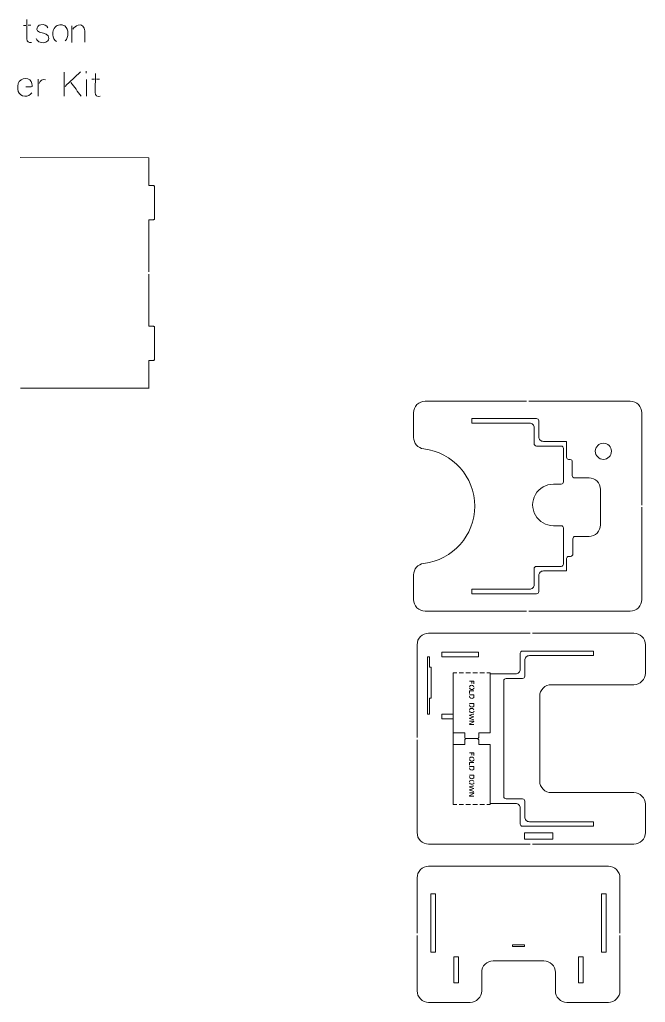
# Model space of a CAD drawing. Header units: inches. Extents: x -9 to 103, y -37 to 9.
# Drawn here: x 75.96 to 103.1, y -35.57 to 7.04 of the extents above; entities that cross this region are included whole.
import ezdxf

# ---------------------------------------------------------------- set-up
doc = ezdxf.new("R2010")
doc.units = ezdxf.units.IN
doc.header["$MEASUREMENT"] = 0
doc.layers.add('Layer 2', color=7, linetype='Continuous', true_color=0xffffff)

msp = doc.modelspace()

# ---------------------------------------------------------------- linework, layer by layer
at = {"layer": 'Layer 2', "color": 1, "lineweight": 0, "true_color": 0xff0000}
for points, knots in [([(76.279, 7.037), (76.279, 7.037), (76.273, 6.206), (76.273, 6.206), (76.273, 6.206), (76.272, 6.082), (76.351, 6.022), (76.482, 6.051)], [0, 0, 0, 0, 0.333333, 0.333333, 0.333333, 0.333333, 1, 1, 1, 1]), ([(76.674, 6.213), (76.735, 6.059), (76.948, 5.995), (77.094, 6.062), (77.094, 6.062), (77.159, 6.092), (77.228, 6.145), (77.234, 6.222), (77.234, 6.222), (77.246, 6.395), (77.011, 6.446), (76.88, 6.481), (76.88, 6.481), (76.81, 6.5), (76.728, 6.526), (76.714, 6.605), (76.714, 6.605), (76.694, 6.716), (76.783, 6.799), (76.885, 6.818), (76.885, 6.818), (77.01, 6.842), (77.14, 6.795), (77.191, 6.676)], [0, 0, 0, 0, 0.142857, 0.142857, 0.142857, 0.142857, 0.285714, 0.285714, 0.285714, 0.285714, 0.428571, 0.428571, 0.428571, 0.428571, 0.571429, 0.571429, 0.571429, 0.571429, 0.714286, 0.714286, 0.714286, 0.714286, 1, 1, 1, 1]), ([(77.933, 6.117), (78.095, 6.27), (78.107, 6.624), (77.916, 6.762), (77.916, 6.762), (77.789, 6.853), (77.605, 6.824), (77.5, 6.714), (77.5, 6.714), (77.353, 6.56), (77.371, 6.203), (77.561, 6.086)], [0, 0, 0, 0, 0.25, 0.25, 0.25, 0.25, 0.5, 0.5, 0.5, 0.5, 1, 1, 1, 1]), ([(78.275, 6.618), (78.323, 6.697), (78.41, 6.774), (78.502, 6.802), (78.502, 6.802), (78.674, 6.852), (78.785, 6.707), (78.786, 6.549), (78.786, 6.549), (78.786, 6.388), (78.787, 6.227), (78.787, 6.066)], [0, 0, 0, 0, 0.25, 0.25, 0.25, 0.25, 0.5, 0.5, 0.5, 0.5, 1, 1, 1, 1]), ([(79.247, 4.703), (79.247, 4.703), (79.241, 3.872), (79.241, 3.872), (79.241, 3.872), (79.24, 3.748), (79.319, 3.688), (79.449, 3.717)], [0, 0, 0, 0, 0.333333, 0.333333, 0.333333, 0.333333, 1, 1, 1, 1]), ([(76.487, 3.869), (76.409, 3.765), (76.317, 3.711), (76.184, 3.719), (76.184, 3.719), (76.058, 3.727), (75.94, 3.804), (75.901, 3.926), (75.901, 3.926), (75.865, 4.043), (75.873, 4.258), (75.947, 4.358), (75.947, 4.358), (76.028, 4.467), (76.193, 4.52), (76.321, 4.473), (76.321, 4.473), (76.439, 4.43), (76.5, 4.303), (76.509, 4.185), (76.509, 4.185), (76.512, 4.141), (76.498, 4.124), (76.455, 4.125), (76.455, 4.125), (76.378, 4.125), (76.301, 4.126), (76.224, 4.127)], [0, 0, 0, 0, 0.125, 0.125, 0.125, 0.125, 0.25, 0.25, 0.25, 0.25, 0.375, 0.375, 0.375, 0.375, 0.5, 0.5, 0.5, 0.5, 0.625, 0.625, 0.625, 0.625, 0.75, 0.75, 0.75, 0.75, 1, 1, 1, 1]), ([(81.767, -0.157), (81.78, -0.157), (81.793, -0.162), (81.802, -0.171), (81.802, -0.171), (81.812, -0.181), (81.817, -0.194), (81.817, -0.207)], [0, 0, 0, 0, 0.333333, 0.333333, 0.333333, 0.333333, 1, 1, 1, 1]), ([(81.817, -1.587), (81.817, -1.6), (81.812, -1.613), (81.802, -1.622), (81.802, -1.622), (81.793, -1.632), (81.78, -1.637), (81.767, -1.637)], [0, 0, 0, 0, 0.333333, 0.333333, 0.333333, 0.333333, 1, 1, 1, 1]), ([(81.767, -6.257), (81.78, -6.257), (81.793, -6.262), (81.802, -6.271), (81.802, -6.271), (81.812, -6.281), (81.817, -6.294), (81.817, -6.307)], [0, 0, 0, 0, 0.333333, 0.333333, 0.333333, 0.333333, 1, 1, 1, 1]), ([(81.817, -7.687), (81.817, -7.7), (81.812, -7.713), (81.802, -7.722), (81.802, -7.722), (81.793, -7.732), (81.78, -7.737), (81.767, -7.737)], [0, 0, 0, 0, 0.333333, 0.333333, 0.333333, 0.333333, 1, 1, 1, 1]), ([(93.548, -9.508), (93.415, -9.508), (93.288, -9.561), (93.195, -9.655), (93.195, -9.655), (93.101, -9.748), (93.048, -9.876), (93.048, -10.008)], [0, 0, 0, 0, 0.333333, 0.333333, 0.333333, 0.333333, 1, 1, 1, 1]), ([(102.948, -10.008), (102.948, -9.876), (102.895, -9.748), (102.802, -9.655), (102.802, -9.655), (102.708, -9.561), (102.581, -9.508), (102.448, -9.508)], [0, 0, 0, 0, 0.333333, 0.333333, 0.333333, 0.333333, 1, 1, 1, 1]), ([(98.277, -10.656), (98.277, -10.603), (98.256, -10.552), (98.219, -10.515), (98.219, -10.515), (98.181, -10.477), (98.13, -10.456), (98.077, -10.456)], [0, 0, 0, 0, 0.333333, 0.333333, 0.333333, 0.333333, 1, 1, 1, 1]), ([(98.477, -10.356), (98.477, -10.33), (98.467, -10.304), (98.448, -10.286), (98.448, -10.286), (98.429, -10.267), (98.404, -10.256), (98.377, -10.256)], [0, 0, 0, 0, 0.333333, 0.333333, 0.333333, 0.333333, 1, 1, 1, 1]), ([(98.477, -11.048), (98.477, -11.101), (98.498, -11.151), (98.536, -11.189), (98.536, -11.189), (98.573, -11.227), (98.624, -11.248), (98.677, -11.248)], [0, 0, 0, 0, 0.333333, 0.333333, 0.333333, 0.333333, 1, 1, 1, 1]), ([(98.277, -11.348), (98.277, -11.374), (98.288, -11.399), (98.307, -11.418), (98.307, -11.418), (98.325, -11.437), (98.351, -11.448), (98.377, -11.448)], [0, 0, 0, 0, 0.333333, 0.333333, 0.333333, 0.333333, 1, 1, 1, 1]), ([(99.548, -11.548), (99.548, -11.521), (99.538, -11.496), (99.519, -11.477), (99.519, -11.477), (99.5, -11.458), (99.475, -11.448), (99.448, -11.448)], [0, 0, 0, 0, 0.333333, 0.333333, 0.333333, 0.333333, 1, 1, 1, 1]), ([(101.282, -12.026), (101.476, -12.026), (101.632, -11.87), (101.632, -11.676), (101.632, -11.676), (101.632, -11.483), (101.476, -11.326), (101.282, -11.326), (101.282, -11.326), (101.089, -11.326), (100.932, -11.483), (100.932, -11.676), (100.932, -11.676), (100.932, -11.87), (101.089, -12.026), (101.282, -12.026)], [0, 0, 0, 0, 0.2, 0.2, 0.2, 0.2, 0.4, 0.4, 0.4, 0.4, 0.6, 0.6, 0.6, 0.6, 1, 1, 1, 1]), ([(93.49, -16.539), (94.75, -16.392), (95.699, -15.324), (95.699, -14.056), (95.699, -14.056), (95.699, -12.788), (94.75, -11.721), (93.49, -11.573)], [0, 0, 0, 0, 0.333333, 0.333333, 0.333333, 0.333333, 1, 1, 1, 1]), ([(99.933, -12.728), (99.933, -12.755), (99.944, -12.78), (99.962, -12.799), (99.962, -12.799), (99.981, -12.818), (100.007, -12.828), (100.033, -12.828)], [0, 0, 0, 0, 0.333333, 0.333333, 0.333333, 0.333333, 1, 1, 1, 1]), ([(99.113, -13.102), (98.792, -13.102), (98.494, -13.274), (98.334, -13.552), (98.334, -13.552), (98.173, -13.831), (98.173, -14.174), (98.334, -14.452), (98.334, -14.452), (98.494, -14.731), (98.792, -14.902), (99.113, -14.902)], [0, 0, 0, 0, 0.25, 0.25, 0.25, 0.25, 0.5, 0.5, 0.5, 0.5, 1, 1, 1, 1]), ([(101.158, -13.328), (101.158, -13.196), (101.105, -13.069), (101.012, -12.975), (101.012, -12.975), (100.918, -12.881), (100.791, -12.828), (100.658, -12.828)], [0, 0, 0, 0, 0.333333, 0.333333, 0.333333, 0.333333, 1, 1, 1, 1]), ([(99.548, -15.002), (99.548, -14.976), (99.538, -14.95), (99.519, -14.932), (99.519, -14.932), (99.5, -14.913), (99.475, -14.902), (99.448, -14.902)], [0, 0, 0, 0, 0.333333, 0.333333, 0.333333, 0.333333, 1, 1, 1, 1]), ([(100.658, -15.368), (100.791, -15.368), (100.918, -15.316), (101.012, -15.222), (101.012, -15.222), (101.105, -15.128), (101.158, -15.001), (101.158, -14.868)], [0, 0, 0, 0, 0.333333, 0.333333, 0.333333, 0.333333, 1, 1, 1, 1]), ([(100.058, -15.368), (100.032, -15.368), (100.006, -15.379), (99.987, -15.398), (99.987, -15.398), (99.969, -15.416), (99.958, -15.442), (99.958, -15.468)], [0, 0, 0, 0, 0.333333, 0.333333, 0.333333, 0.333333, 1, 1, 1, 1]), ([(99.858, -16.231), (99.885, -16.231), (99.91, -16.221), (99.929, -16.202), (99.929, -16.202), (99.948, -16.183), (99.958, -16.158), (99.958, -16.131)], [0, 0, 0, 0, 0.333333, 0.333333, 0.333333, 0.333333, 1, 1, 1, 1]), ([(99.783, -16.231), (99.757, -16.231), (99.731, -16.242), (99.712, -16.261), (99.712, -16.261), (99.694, -16.279), (99.683, -16.305), (99.683, -16.331)], [0, 0, 0, 0, 0.333333, 0.333333, 0.333333, 0.333333, 1, 1, 1, 1]), ([(98.377, -16.665), (98.351, -16.665), (98.325, -16.675), (98.307, -16.694), (98.307, -16.694), (98.288, -16.713), (98.277, -16.738), (98.277, -16.765)], [0, 0, 0, 0, 0.333333, 0.333333, 0.333333, 0.333333, 1, 1, 1, 1]), ([(98.677, -16.865), (98.624, -16.865), (98.573, -16.886), (98.536, -16.923), (98.536, -16.923), (98.498, -16.961), (98.477, -17.012), (98.477, -17.065)], [0, 0, 0, 0, 0.333333, 0.333333, 0.333333, 0.333333, 1, 1, 1, 1]), ([(98.077, -17.656), (98.13, -17.656), (98.181, -17.635), (98.219, -17.598), (98.219, -17.598), (98.256, -17.56), (98.277, -17.509), (98.277, -17.456)], [0, 0, 0, 0, 0.333333, 0.333333, 0.333333, 0.333333, 1, 1, 1, 1]), ([(98.377, -17.856), (98.404, -17.856), (98.429, -17.846), (98.448, -17.827), (98.448, -17.827), (98.467, -17.808), (98.477, -17.783), (98.477, -17.756)], [0, 0, 0, 0, 0.333333, 0.333333, 0.333333, 0.333333, 1, 1, 1, 1]), ([(93.048, -18.104), (93.048, -18.237), (93.101, -18.364), (93.195, -18.458), (93.195, -18.458), (93.288, -18.552), (93.415, -18.604), (93.548, -18.604)], [0, 0, 0, 0, 0.333333, 0.333333, 0.333333, 0.333333, 1, 1, 1, 1]), ([(102.448, -18.604), (102.581, -18.604), (102.708, -18.552), (102.802, -18.458), (102.802, -18.458), (102.895, -18.364), (102.948, -18.237), (102.948, -18.104)], [0, 0, 0, 0, 0.333333, 0.333333, 0.333333, 0.333333, 1, 1, 1, 1]), ([(93.702, -19.563), (93.569, -19.563), (93.442, -19.616), (93.348, -19.71), (93.348, -19.71), (93.254, -19.803), (93.202, -19.931), (93.202, -20.063)], [0, 0, 0, 0, 0.333333, 0.333333, 0.333333, 0.333333, 1, 1, 1, 1]), ([(103.102, -20.063), (103.102, -19.931), (103.049, -19.803), (102.955, -19.71), (102.955, -19.71), (102.862, -19.616), (102.734, -19.563), (102.602, -19.563)], [0, 0, 0, 0, 0.333333, 0.333333, 0.333333, 0.333333, 1, 1, 1, 1]), ([(97.773, -20.336), (97.746, -20.336), (97.721, -20.347), (97.702, -20.365), (97.702, -20.365), (97.683, -20.384), (97.673, -20.41), (97.673, -20.436)], [0, 0, 0, 0, 0.333333, 0.333333, 0.333333, 0.333333, 1, 1, 1, 1]), ([(98.073, -20.536), (98.019, -20.536), (97.969, -20.557), (97.931, -20.595), (97.931, -20.595), (97.894, -20.632), (97.873, -20.683), (97.873, -20.736)], [0, 0, 0, 0, 0.333333, 0.333333, 0.333333, 0.333333, 1, 1, 1, 1]), ([(93.737, -22.382), (93.737, -22.382), (93.813, -22.382), (93.813, -22.382), (93.813, -22.382), (93.813, -22.382), (93.813, -21.029), (93.813, -21.029), (93.813, -21.029), (93.813, -21.029), (93.737, -21.029), (93.737, -21.029)], [0, 0, 0, 0, 0.25, 0.25, 0.25, 0.25, 0.5, 0.5, 0.5, 0.5, 1, 1, 1, 1]), ([(97.473, -21.328), (97.526, -21.328), (97.576, -21.306), (97.614, -21.269), (97.614, -21.269), (97.651, -21.231), (97.673, -21.181), (97.673, -21.128)], [0, 0, 0, 0, 0.333333, 0.333333, 0.333333, 0.333333, 1, 1, 1, 1]), ([(102.602, -21.796), (102.734, -21.796), (102.862, -21.743), (102.955, -21.65), (102.955, -21.65), (103.049, -21.556), (103.102, -21.429), (103.102, -21.296)], [0, 0, 0, 0, 0.333333, 0.333333, 0.333333, 0.333333, 1, 1, 1, 1]), ([(95.472, -21.642), (95.535, -21.642), (95.598, -21.642), (95.661, -21.642), (95.661, -21.642), (95.669, -21.642), (95.668, -21.647), (95.668, -21.653), (95.668, -21.653), (95.668, -21.69), (95.668, -21.726), (95.668, -21.762)], [0, 0, 0, 0, 0.25, 0.25, 0.25, 0.25, 0.5, 0.5, 0.5, 0.5, 1, 1, 1, 1]), ([(97.062, -21.528), (97.035, -21.528), (97.01, -21.538), (96.991, -21.557), (96.991, -21.557), (96.972, -21.576), (96.962, -21.601), (96.962, -21.628)], [0, 0, 0, 0, 0.333333, 0.333333, 0.333333, 0.333333, 1, 1, 1, 1]), ([(97.773, -21.528), (97.799, -21.528), (97.824, -21.517), (97.843, -21.498), (97.843, -21.498), (97.862, -21.479), (97.873, -21.454), (97.873, -21.428)], [0, 0, 0, 0, 0.333333, 0.333333, 0.333333, 0.333333, 1, 1, 1, 1]), ([(95.47, -21.894), (95.477, -21.867), (95.497, -21.842), (95.523, -21.831), (95.523, -21.831), (95.574, -21.81), (95.651, -21.833), (95.669, -21.888)], [0, 0, 0, 0, 0.333333, 0.333333, 0.333333, 0.333333, 1, 1, 1, 1]), ([(95.67, -21.934), (95.667, -21.951), (95.659, -21.966), (95.646, -21.978), (95.646, -21.978), (95.593, -22.024), (95.493, -22.008), (95.47, -21.937)], [0, 0, 0, 0, 0.333333, 0.333333, 0.333333, 0.333333, 1, 1, 1, 1]), ([(95.669, -22.065), (95.608, -22.065), (95.547, -22.065), (95.487, -22.065), (95.487, -22.065), (95.478, -22.065), (95.472, -22.065), (95.472, -22.075), (95.472, -22.075), (95.472, -22.108), (95.473, -22.142), (95.473, -22.175)], [0, 0, 0, 0, 0.25, 0.25, 0.25, 0.25, 0.5, 0.5, 0.5, 0.5, 1, 1, 1, 1]), ([(99.022, -21.796), (98.889, -21.796), (98.762, -21.849), (98.668, -21.942), (98.668, -21.942), (98.574, -22.036), (98.522, -22.163), (98.522, -22.296)], [0, 0, 0, 0, 0.333333, 0.333333, 0.333333, 0.333333, 1, 1, 1, 1]), ([(95.473, -22.298), (95.473, -22.345), (95.49, -22.374), (95.536, -22.385), (95.536, -22.385), (95.6, -22.4), (95.666, -22.378), (95.667, -22.306), (95.667, -22.306), (95.667, -22.287), (95.667, -22.267), (95.667, -22.248), (95.667, -22.248), (95.667, -22.235), (95.661, -22.237), (95.65, -22.237), (95.65, -22.237), (95.592, -22.237), (95.535, -22.237), (95.478, -22.237)], [0, 0, 0, 0, 0.166667, 0.166667, 0.166667, 0.166667, 0.333333, 0.333333, 0.333333, 0.333333, 0.5, 0.5, 0.5, 0.5, 0.666667, 0.666667, 0.666667, 0.666667, 1, 1, 1, 1]), ([(95.47, -22.897), (95.477, -22.87), (95.497, -22.845), (95.523, -22.835), (95.523, -22.835), (95.574, -22.813), (95.651, -22.836), (95.669, -22.891)], [0, 0, 0, 0, 0.333333, 0.333333, 0.333333, 0.333333, 1, 1, 1, 1]), ([(95.67, -22.937), (95.667, -22.954), (95.659, -22.969), (95.646, -22.981), (95.646, -22.981), (95.593, -23.027), (95.493, -23.011), (95.47, -22.94)], [0, 0, 0, 0, 0.333333, 0.333333, 0.333333, 0.333333, 1, 1, 1, 1]), ([(95.473, -22.674), (95.473, -22.72), (95.49, -22.75), (95.536, -22.761), (95.536, -22.761), (95.6, -22.775), (95.666, -22.754), (95.667, -22.682), (95.667, -22.682), (95.667, -22.663), (95.667, -22.643), (95.667, -22.624), (95.667, -22.624), (95.667, -22.611), (95.661, -22.613), (95.65, -22.613), (95.65, -22.613), (95.592, -22.613), (95.535, -22.613), (95.478, -22.613)], [0, 0, 0, 0, 0.166667, 0.166667, 0.166667, 0.166667, 0.333333, 0.333333, 0.333333, 0.333333, 0.5, 0.5, 0.5, 0.5, 0.666667, 0.666667, 0.666667, 0.666667, 1, 1, 1, 1]), ([(95.474, -23.378), (95.474, -23.378), (95.65, -23.376), (95.65, -23.376), (95.65, -23.376), (95.672, -23.376), (95.671, -23.392), (95.652, -23.403), (95.652, -23.403), (95.652, -23.403), (95.489, -23.495), (95.489, -23.495), (95.489, -23.495), (95.47, -23.505), (95.469, -23.522), (95.49, -23.522), (95.49, -23.522), (95.49, -23.522), (95.667, -23.52), (95.667, -23.52)], [0, 0, 0, 0, 0.166667, 0.166667, 0.166667, 0.166667, 0.333333, 0.333333, 0.333333, 0.333333, 0.5, 0.5, 0.5, 0.5, 0.666667, 0.666667, 0.666667, 0.666667, 1, 1, 1, 1]), ([(95.663, -23.068), (95.604, -23.085), (95.544, -23.102), (95.485, -23.119), (95.485, -23.119), (95.473, -23.122), (95.475, -23.125), (95.486, -23.128), (95.486, -23.128), (95.542, -23.147), (95.598, -23.165), (95.654, -23.183), (95.654, -23.183), (95.667, -23.187), (95.665, -23.191), (95.654, -23.194), (95.654, -23.194), (95.597, -23.213), (95.541, -23.232), (95.485, -23.251), (95.485, -23.251), (95.475, -23.254), (95.471, -23.257), (95.485, -23.261), (95.485, -23.261), (95.545, -23.279), (95.605, -23.297), (95.665, -23.315)], [0, 0, 0, 0, 0.125, 0.125, 0.125, 0.125, 0.25, 0.25, 0.25, 0.25, 0.375, 0.375, 0.375, 0.375, 0.5, 0.5, 0.5, 0.5, 0.625, 0.625, 0.625, 0.625, 0.75, 0.75, 0.75, 0.75, 1, 1, 1, 1]), ([(95.319, -24.136), (95.306, -24.136), (95.293, -24.131), (95.283, -24.122), (95.283, -24.122), (95.274, -24.112), (95.269, -24.099), (95.269, -24.086)], [0, 0, 0, 0, 0.333333, 0.333333, 0.333333, 0.333333, 1, 1, 1, 1]), ([(95.269, -24.186), (95.269, -24.173), (95.274, -24.16), (95.283, -24.151), (95.283, -24.151), (95.293, -24.141), (95.306, -24.136), (95.319, -24.136)], [0, 0, 0, 0, 0.333333, 0.333333, 0.333333, 0.333333, 1, 1, 1, 1]), ([(95.872, -24.086), (95.872, -24.099), (95.867, -24.112), (95.857, -24.122), (95.857, -24.122), (95.848, -24.131), (95.835, -24.136), (95.822, -24.136)], [0, 0, 0, 0, 0.333333, 0.333333, 0.333333, 0.333333, 1, 1, 1, 1]), ([(95.822, -24.136), (95.835, -24.136), (95.848, -24.141), (95.857, -24.151), (95.857, -24.151), (95.867, -24.16), (95.872, -24.173), (95.872, -24.186)], [0, 0, 0, 0, 0.333333, 0.333333, 0.333333, 0.333333, 1, 1, 1, 1]), ([(95.47, -25.003), (95.477, -24.976), (95.497, -24.951), (95.523, -24.94), (95.523, -24.94), (95.574, -24.919), (95.651, -24.941), (95.669, -24.996)], [0, 0, 0, 0, 0.333333, 0.333333, 0.333333, 0.333333, 1, 1, 1, 1]), ([(95.67, -25.042), (95.667, -25.06), (95.659, -25.075), (95.646, -25.087), (95.646, -25.087), (95.593, -25.132), (95.493, -25.117), (95.47, -25.046)], [0, 0, 0, 0, 0.333333, 0.333333, 0.333333, 0.333333, 1, 1, 1, 1]), ([(95.472, -24.751), (95.535, -24.751), (95.598, -24.751), (95.661, -24.751), (95.661, -24.751), (95.669, -24.751), (95.668, -24.756), (95.668, -24.762), (95.668, -24.762), (95.668, -24.798), (95.668, -24.834), (95.668, -24.871)], [0, 0, 0, 0, 0.25, 0.25, 0.25, 0.25, 0.5, 0.5, 0.5, 0.5, 1, 1, 1, 1]), ([(95.669, -25.174), (95.608, -25.174), (95.547, -25.174), (95.487, -25.174), (95.487, -25.174), (95.478, -25.174), (95.472, -25.173), (95.472, -25.184), (95.472, -25.184), (95.472, -25.217), (95.473, -25.25), (95.473, -25.284)], [0, 0, 0, 0, 0.25, 0.25, 0.25, 0.25, 0.5, 0.5, 0.5, 0.5, 1, 1, 1, 1]), ([(95.473, -25.406), (95.473, -25.453), (95.49, -25.483), (95.536, -25.494), (95.536, -25.494), (95.6, -25.508), (95.666, -25.487), (95.667, -25.415), (95.667, -25.415), (95.667, -25.395), (95.667, -25.376), (95.667, -25.357), (95.667, -25.357), (95.667, -25.344), (95.661, -25.346), (95.65, -25.346), (95.65, -25.346), (95.592, -25.346), (95.535, -25.346), (95.478, -25.346)], [0, 0, 0, 0, 0.166667, 0.166667, 0.166667, 0.166667, 0.333333, 0.333333, 0.333333, 0.333333, 0.5, 0.5, 0.5, 0.5, 0.666667, 0.666667, 0.666667, 0.666667, 1, 1, 1, 1]), ([(95.47, -26.006), (95.477, -25.979), (95.497, -25.954), (95.523, -25.943), (95.523, -25.943), (95.574, -25.922), (95.651, -25.944), (95.669, -26)], [0, 0, 0, 0, 0.333333, 0.333333, 0.333333, 0.333333, 1, 1, 1, 1]), ([(95.473, -25.782), (95.473, -25.829), (95.49, -25.859), (95.536, -25.87), (95.536, -25.87), (95.6, -25.884), (95.666, -25.863), (95.667, -25.791), (95.667, -25.791), (95.667, -25.771), (95.667, -25.752), (95.667, -25.732), (95.667, -25.732), (95.667, -25.719), (95.661, -25.721), (95.65, -25.721), (95.65, -25.721), (95.592, -25.721), (95.535, -25.721), (95.478, -25.721)], [0, 0, 0, 0, 0.166667, 0.166667, 0.166667, 0.166667, 0.333333, 0.333333, 0.333333, 0.333333, 0.5, 0.5, 0.5, 0.5, 0.666667, 0.666667, 0.666667, 0.666667, 1, 1, 1, 1]), ([(98.522, -25.976), (98.522, -26.109), (98.574, -26.236), (98.668, -26.33), (98.668, -26.33), (98.762, -26.423), (98.889, -26.476), (99.022, -26.476)], [0, 0, 0, 0, 0.333333, 0.333333, 0.333333, 0.333333, 1, 1, 1, 1]), ([(95.67, -26.045), (95.667, -26.063), (95.659, -26.078), (95.646, -26.09), (95.646, -26.09), (95.593, -26.135), (95.493, -26.12), (95.47, -26.049)], [0, 0, 0, 0, 0.333333, 0.333333, 0.333333, 0.333333, 1, 1, 1, 1]), ([(95.663, -26.177), (95.604, -26.194), (95.544, -26.211), (95.485, -26.227), (95.485, -26.227), (95.473, -26.231), (95.475, -26.234), (95.486, -26.237), (95.486, -26.237), (95.542, -26.255), (95.598, -26.274), (95.654, -26.292), (95.654, -26.292), (95.667, -26.296), (95.665, -26.299), (95.654, -26.303), (95.654, -26.303), (95.597, -26.322), (95.541, -26.341), (95.485, -26.359), (95.485, -26.359), (95.475, -26.363), (95.471, -26.365), (95.485, -26.369), (95.485, -26.369), (95.545, -26.387), (95.605, -26.405), (95.665, -26.423)], [0, 0, 0, 0, 0.125, 0.125, 0.125, 0.125, 0.25, 0.25, 0.25, 0.25, 0.375, 0.375, 0.375, 0.375, 0.5, 0.5, 0.5, 0.5, 0.625, 0.625, 0.625, 0.625, 0.75, 0.75, 0.75, 0.75, 1, 1, 1, 1]), ([(95.474, -26.486), (95.474, -26.486), (95.65, -26.485), (95.65, -26.485), (95.65, -26.485), (95.672, -26.485), (95.671, -26.501), (95.652, -26.512), (95.652, -26.512), (95.652, -26.512), (95.489, -26.603), (95.489, -26.603), (95.489, -26.603), (95.47, -26.614), (95.469, -26.631), (95.49, -26.63), (95.49, -26.63), (95.49, -26.63), (95.667, -26.629), (95.667, -26.629)], [0, 0, 0, 0, 0.166667, 0.166667, 0.166667, 0.166667, 0.333333, 0.333333, 0.333333, 0.333333, 0.5, 0.5, 0.5, 0.5, 0.666667, 0.666667, 0.666667, 0.666667, 1, 1, 1, 1]), ([(96.962, -26.645), (96.962, -26.671), (96.972, -26.697), (96.991, -26.716), (96.991, -26.716), (97.01, -26.734), (97.035, -26.745), (97.062, -26.745)], [0, 0, 0, 0, 0.333333, 0.333333, 0.333333, 0.333333, 1, 1, 1, 1]), ([(97.873, -26.845), (97.873, -26.818), (97.862, -26.793), (97.843, -26.774), (97.843, -26.774), (97.824, -26.755), (97.799, -26.745), (97.773, -26.745)], [0, 0, 0, 0, 0.333333, 0.333333, 0.333333, 0.333333, 1, 1, 1, 1]), ([(103.102, -26.976), (103.102, -26.843), (103.049, -26.716), (102.955, -26.622), (102.955, -26.622), (102.862, -26.529), (102.734, -26.476), (102.602, -26.476)], [0, 0, 0, 0, 0.333333, 0.333333, 0.333333, 0.333333, 1, 1, 1, 1]), ([(97.673, -27.145), (97.673, -27.092), (97.651, -27.041), (97.614, -27.003), (97.614, -27.003), (97.576, -26.966), (97.526, -26.945), (97.473, -26.945)], [0, 0, 0, 0, 0.333333, 0.333333, 0.333333, 0.333333, 1, 1, 1, 1]), ([(97.873, -27.536), (97.873, -27.589), (97.894, -27.64), (97.931, -27.678), (97.931, -27.678), (97.969, -27.715), (98.019, -27.736), (98.073, -27.736)], [0, 0, 0, 0, 0.333333, 0.333333, 0.333333, 0.333333, 1, 1, 1, 1]), ([(97.673, -27.836), (97.673, -27.863), (97.683, -27.888), (97.702, -27.907), (97.702, -27.907), (97.721, -27.926), (97.746, -27.936), (97.773, -27.936)], [0, 0, 0, 0, 0.333333, 0.333333, 0.333333, 0.333333, 1, 1, 1, 1]), ([(93.202, -28.209), (93.202, -28.342), (93.254, -28.469), (93.348, -28.563), (93.348, -28.563), (93.442, -28.657), (93.569, -28.709), (93.702, -28.709)], [0, 0, 0, 0, 0.333333, 0.333333, 0.333333, 0.333333, 1, 1, 1, 1]), ([(102.602, -28.709), (102.734, -28.709), (102.862, -28.657), (102.955, -28.563), (102.955, -28.563), (103.049, -28.469), (103.102, -28.342), (103.102, -28.209)], [0, 0, 0, 0, 0.333333, 0.333333, 0.333333, 0.333333, 1, 1, 1, 1]), ([(93.702, -29.668), (93.569, -29.668), (93.442, -29.721), (93.348, -29.815), (93.348, -29.815), (93.254, -29.908), (93.202, -30.035), (93.202, -30.168)], [0, 0, 0, 0, 0.333333, 0.333333, 0.333333, 0.333333, 1, 1, 1, 1]), ([(101.998, -30.168), (101.998, -30.035), (101.945, -29.908), (101.851, -29.815), (101.851, -29.815), (101.758, -29.721), (101.63, -29.668), (101.498, -29.668)], [0, 0, 0, 0, 0.333333, 0.333333, 0.333333, 0.333333, 1, 1, 1, 1]), ([(96.502, -33.768), (96.369, -33.768), (96.242, -33.821), (96.148, -33.915), (96.148, -33.915), (96.054, -34.008), (96.002, -34.135), (96.002, -34.268)], [0, 0, 0, 0, 0.333333, 0.333333, 0.333333, 0.333333, 1, 1, 1, 1]), ([(93.202, -35.068), (93.202, -35.201), (93.254, -35.328), (93.348, -35.422), (93.348, -35.422), (93.442, -35.515), (93.569, -35.568), (93.702, -35.568)], [0, 0, 0, 0, 0.333333, 0.333333, 0.333333, 0.333333, 1, 1, 1, 1]), ([(95.502, -35.568), (95.634, -35.568), (95.762, -35.515), (95.855, -35.422), (95.855, -35.422), (95.949, -35.328), (96.002, -35.201), (96.002, -35.068)], [0, 0, 0, 0, 0.333333, 0.333333, 0.333333, 0.333333, 1, 1, 1, 1]), ([(99.198, -35.068), (99.198, -35.201), (99.25, -35.328), (99.344, -35.422), (99.344, -35.422), (99.438, -35.515), (99.565, -35.568), (99.698, -35.568)], [0, 0, 0, 0, 0.333333, 0.333333, 0.333333, 0.333333, 1, 1, 1, 1]), ([(101.498, -35.568), (101.63, -35.568), (101.758, -35.515), (101.851, -35.422), (101.851, -35.422), (101.945, -35.328), (101.998, -35.201), (101.998, -35.068)], [0, 0, 0, 0, 0.333333, 0.333333, 0.333333, 0.333333, 1, 1, 1, 1])]:
    msp.add_open_spline(points, degree=3, knots=knots, dxfattribs=at)
for points in [[(76.233, 6.788), (76.197, 6.788), (76.161, 6.788), (76.124, 6.788)], [(76.45, 6.791), (76.408, 6.791), (76.366, 6.791), (76.324, 6.791)], [(78.232, 6.052), (78.232, 6.291), (78.232, 6.53), (78.232, 6.77)], [(77.886, 3.727), (77.886, 4.074), (77.886, 4.421), (77.886, 4.767)], [(77.932, 4.141), (78.151, 4.354), (78.378, 4.559), (78.595, 4.773)], [(78.853, 4.716), (78.853, 4.745), (78.853, 4.773), (78.853, 4.802)], [(76.765, 3.718), (76.765, 3.962), (76.765, 4.206), (76.765, 4.45)], [(76.805, 4.267), (76.842, 4.406), (76.962, 4.457), (77.088, 4.433)], [(78.186, 4.316), (78.339, 4.122), (78.478, 3.917), (78.624, 3.718)], [(78.855, 3.718), (78.855, 3.959), (78.855, 4.199), (78.855, 4.439)], [(79.201, 4.455), (79.165, 4.455), (79.128, 4.455), (79.092, 4.455)], [(79.418, 4.457), (79.376, 4.457), (79.334, 4.457), (79.292, 4.457)], [(81.567, 1.053), (81.567, 1.053), (75.979, 1.054), (75.979, 1.054)], [(81.567, -0.157), (81.567, -0.157), (81.567, 1.053), (81.567, 1.053)], [(81.767, -0.157), (81.767, -0.157), (81.567, -0.157), (81.567, -0.157)], [(81.817, -1.587), (81.817, -1.587), (81.817, -0.207), (81.817, -0.207)], [(81.567, -3.897), (81.567, -3.897), (81.567, -1.637), (81.567, -1.637)], [(81.567, -1.637), (81.567, -1.637), (81.767, -1.637), (81.767, -1.637)], [(81.567, -6.257), (81.567, -6.257), (81.567, -3.997), (81.567, -3.997)], [(81.767, -6.257), (81.767, -6.257), (81.567, -6.257), (81.567, -6.257)], [(81.817, -7.687), (81.817, -7.687), (81.817, -6.307), (81.817, -6.307)], [(81.567, -8.947), (81.567, -8.947), (81.567, -7.737), (81.567, -7.737)], [(81.567, -7.737), (81.567, -7.737), (81.767, -7.737), (81.767, -7.737)], [(81.585, -8.947), (81.585, -8.947), (75.998, -8.946), (75.998, -8.946)], [(93.548, -9.508), (93.548, -9.508), (97.948, -9.508), (97.948, -9.508)], [(98.048, -9.508), (98.048, -9.508), (102.448, -9.508), (102.448, -9.508)], [(93.048, -10.008), (93.048, -10.008), (93.048, -11.077), (93.048, -11.077)], [(102.948, -14.006), (102.948, -14.006), (102.948, -10.008), (102.948, -10.008)], [(95.573, -10.256), (95.573, -10.256), (95.573, -10.456), (95.573, -10.456)], [(95.573, -10.256), (95.573, -10.256), (98.377, -10.256), (98.377, -10.256)], [(98.077, -10.456), (98.077, -10.456), (95.573, -10.456), (95.573, -10.456)], [(98.477, -11.048), (98.477, -11.048), (98.477, -10.356), (98.477, -10.356)], [(93.048, -11.077), (93.048, -11.33), (93.238, -11.544), (93.49, -11.573)], [(98.277, -10.656), (98.277, -10.656), (98.277, -11.348), (98.277, -11.348)], [(98.377, -11.448), (98.377, -11.448), (99.448, -11.448), (99.448, -11.448)], [(99.683, -11.248), (99.683, -11.248), (98.677, -11.248), (98.677, -11.248)], [(99.683, -11.932), (99.683, -11.932), (99.683, -11.248), (99.683, -11.248)], [(99.548, -11.548), (99.548, -11.548), (99.548, -13.002), (99.548, -13.002)], [(99.683, -11.932), (99.683, -11.983), (99.721, -12.025), (99.771, -12.031)], [(99.796, -12.031), (99.796, -12.031), (99.771, -12.031), (99.771, -12.031)], [(99.796, -12.031), (99.796, -12.031), (99.846, -12.031), (99.846, -12.031)], [(99.933, -12.131), (99.933, -12.08), (99.896, -12.038), (99.846, -12.031)], [(99.933, -12.728), (99.933, -12.728), (99.933, -12.131), (99.933, -12.131)], [(99.448, -13.102), (99.448, -13.102), (99.113, -13.102), (99.113, -13.102)], [(99.448, -13.102), (99.503, -13.102), (99.548, -13.057), (99.548, -13.002)], [(100.033, -12.828), (100.033, -12.828), (100.658, -12.828), (100.658, -12.828)], [(101.158, -14.868), (101.158, -14.868), (101.158, -13.328), (101.158, -13.328)], [(102.948, -18.104), (102.948, -18.104), (102.948, -14.106), (102.948, -14.106)], [(99.113, -14.902), (99.113, -14.902), (99.448, -14.902), (99.448, -14.902)], [(99.548, -15.002), (99.548, -15.002), (99.548, -16.565), (99.548, -16.565)], [(99.958, -16.131), (99.958, -16.131), (99.958, -15.468), (99.958, -15.468)], [(100.658, -15.368), (100.658, -15.368), (100.058, -15.368), (100.058, -15.368)], [(93.49, -16.539), (93.238, -16.569), (93.048, -16.782), (93.048, -17.036)], [(99.448, -16.665), (99.503, -16.665), (99.548, -16.62), (99.548, -16.565)], [(99.683, -16.865), (99.683, -16.865), (99.683, -16.331), (99.683, -16.331)], [(99.783, -16.231), (99.783, -16.231), (99.858, -16.231), (99.858, -16.231)], [(93.048, -17.036), (93.048, -17.036), (93.048, -18.104), (93.048, -18.104)], [(98.277, -16.765), (98.277, -16.765), (98.277, -17.456), (98.277, -17.456)], [(98.377, -16.665), (98.377, -16.665), (99.448, -16.665), (99.448, -16.665)], [(99.683, -16.865), (99.683, -16.865), (98.677, -16.865), (98.677, -16.865)], [(98.477, -17.756), (98.477, -17.756), (98.477, -17.065), (98.477, -17.065)], [(95.573, -17.656), (95.573, -17.656), (95.573, -17.856), (95.573, -17.856)], [(95.573, -17.656), (95.573, -17.656), (98.077, -17.656), (98.077, -17.656)], [(95.573, -17.856), (95.573, -17.856), (98.377, -17.856), (98.377, -17.856)], [(93.548, -18.604), (93.548, -18.604), (97.948, -18.604), (97.948, -18.604)], [(98.048, -18.604), (98.048, -18.604), (102.448, -18.604), (102.448, -18.604)], [(98.102, -19.563), (98.102, -19.563), (93.702, -19.563), (93.702, -19.563)], [(102.602, -19.563), (102.602, -19.563), (98.202, -19.563), (98.202, -19.563)], [(93.202, -20.063), (93.202, -20.063), (93.202, -24.086), (93.202, -24.086)], [(95.869, -20.381), (95.869, -20.381), (94.269, -20.381), (94.269, -20.381)], [(94.269, -20.581), (94.269, -20.581), (94.269, -20.381), (94.269, -20.381)], [(95.869, -20.381), (95.869, -20.381), (95.869, -20.581), (95.869, -20.581)], [(97.673, -21.128), (97.673, -21.128), (97.673, -20.436), (97.673, -20.436)], [(97.773, -20.336), (97.773, -20.336), (100.852, -20.336), (100.852, -20.336)], [(100.852, -20.336), (100.852, -20.336), (100.852, -20.536), (100.852, -20.536)], [(103.102, -21.296), (103.102, -21.296), (103.102, -20.063), (103.102, -20.063)], [(93.647, -23.081), (93.647, -23.081), (93.647, -20.581), (93.647, -20.581)], [(93.647, -20.581), (93.647, -20.581), (93.737, -20.581), (93.737, -20.581)], [(93.737, -20.581), (93.737, -20.581), (93.737, -21.029), (93.737, -21.029)], [(94.269, -20.581), (94.269, -20.581), (95.869, -20.581), (95.869, -20.581)], [(97.873, -20.736), (97.873, -20.736), (97.873, -21.428), (97.873, -21.428)], [(100.852, -20.536), (100.852, -20.536), (98.073, -20.536), (98.073, -20.536)], [(94.769, -21.278), (94.769, -21.278), (94.769, -23.828), (94.769, -23.828)], [(94.769, -21.278), (94.769, -21.278), (94.92, -21.278), (94.92, -21.278)], [(95.02, -21.278), (95.02, -21.278), (95.22, -21.278), (95.22, -21.278)], [(95.32, -21.278), (95.32, -21.278), (95.52, -21.278), (95.52, -21.278)], [(95.62, -21.278), (95.62, -21.278), (95.82, -21.278), (95.82, -21.278)], [(95.92, -21.278), (95.92, -21.278), (96.12, -21.278), (96.12, -21.278)], [(96.22, -21.278), (96.22, -21.278), (96.372, -21.278), (96.372, -21.278)], [(96.372, -21.278), (96.372, -21.278), (96.372, -23.886), (96.372, -23.886)], [(95.572, -21.746), (95.572, -21.715), (95.572, -21.684), (95.572, -21.653)], [(96.372, -21.328), (96.372, -21.328), (97.473, -21.328), (97.473, -21.328)], [(96.962, -21.628), (96.962, -21.628), (96.962, -26.645), (96.962, -26.645)], [(97.773, -21.528), (97.773, -21.528), (97.062, -21.528), (97.062, -21.528)], [(102.602, -21.796), (102.602, -21.796), (99.022, -21.796), (99.022, -21.796)], [(93.737, -22.382), (93.737, -22.382), (93.737, -23.081), (93.737, -23.081)], [(98.522, -22.296), (98.522, -22.296), (98.522, -25.976), (98.522, -25.976)], [(93.737, -23.081), (93.737, -23.081), (93.647, -23.081), (93.647, -23.081)], [(94.769, -23.081), (94.769, -23.081), (94.269, -23.081), (94.269, -23.081)], [(94.269, -23.281), (94.269, -23.281), (94.269, -23.081), (94.269, -23.081)], [(94.769, -23.281), (94.769, -23.281), (94.269, -23.281), (94.269, -23.281)], [(94.769, -24.445), (94.769, -24.445), (94.769, -23.828), (94.769, -23.828)], [(93.202, -24.186), (93.202, -24.186), (93.202, -28.209), (93.202, -28.209)], [(94.769, -23.886), (94.769, -23.886), (95.269, -23.886), (95.269, -23.886)], [(95.269, -23.886), (95.269, -23.886), (95.269, -24.086), (95.269, -24.086)], [(95.269, -24.386), (95.269, -24.386), (95.269, -24.186), (95.269, -24.186)], [(95.822, -24.136), (95.822, -24.136), (95.319, -24.136), (95.319, -24.136)], [(95.872, -23.886), (95.872, -23.886), (96.372, -23.886), (96.372, -23.886)], [(95.872, -23.886), (95.872, -23.886), (95.872, -24.086), (95.872, -24.086)], [(95.872, -24.386), (95.872, -24.386), (95.872, -24.186), (95.872, -24.186)], [(94.769, -24.386), (94.769, -24.386), (95.269, -24.386), (95.269, -24.386)], [(94.769, -26.995), (94.769, -26.995), (94.769, -24.445), (94.769, -24.445)], [(95.872, -24.386), (95.872, -24.386), (96.372, -24.386), (96.372, -24.386)], [(96.372, -26.995), (96.372, -26.995), (96.372, -24.386), (96.372, -24.386)], [(95.572, -24.855), (95.572, -24.824), (95.572, -24.793), (95.572, -24.762)], [(97.062, -26.745), (97.062, -26.745), (97.773, -26.745), (97.773, -26.745)], [(102.602, -26.476), (102.602, -26.476), (99.022, -26.476), (99.022, -26.476)], [(94.769, -26.995), (94.769, -26.995), (94.92, -26.995), (94.92, -26.995)], [(95.02, -26.995), (95.02, -26.995), (95.22, -26.995), (95.22, -26.995)], [(95.32, -26.995), (95.32, -26.995), (95.52, -26.995), (95.52, -26.995)], [(95.62, -26.995), (95.62, -26.995), (95.82, -26.995), (95.82, -26.995)], [(95.92, -26.995), (95.92, -26.995), (96.12, -26.995), (96.12, -26.995)], [(96.22, -26.995), (96.22, -26.995), (96.372, -26.995), (96.372, -26.995)], [(97.473, -26.945), (97.473, -26.945), (96.372, -26.945), (96.372, -26.945)], [(97.673, -27.836), (97.673, -27.836), (97.673, -27.145), (97.673, -27.145)], [(97.873, -26.845), (97.873, -26.845), (97.873, -27.536), (97.873, -27.536)], [(103.102, -28.209), (103.102, -28.209), (103.102, -26.976), (103.102, -26.976)], [(100.852, -27.936), (100.852, -27.936), (97.773, -27.936), (97.773, -27.936)], [(98.073, -27.736), (98.073, -27.736), (100.852, -27.736), (100.852, -27.736)], [(100.852, -27.736), (100.852, -27.736), (100.852, -27.936), (100.852, -27.936)], [(97.863, -28.224), (97.863, -28.224), (99.083, -28.224), (99.083, -28.224)], [(97.863, -28.499), (97.863, -28.499), (97.863, -28.224), (97.863, -28.224)], [(99.083, -28.499), (99.083, -28.499), (97.863, -28.499), (97.863, -28.499)], [(99.083, -28.224), (99.083, -28.224), (99.083, -28.499), (99.083, -28.499)], [(98.102, -28.709), (98.102, -28.709), (93.702, -28.709), (93.702, -28.709)], [(102.602, -28.709), (102.602, -28.709), (98.202, -28.709), (98.202, -28.709)], [(101.498, -29.668), (101.498, -29.668), (93.702, -29.668), (93.702, -29.668)], [(93.202, -32.568), (93.202, -32.568), (93.202, -30.168), (93.202, -30.168)], [(101.998, -32.568), (101.998, -32.568), (101.998, -30.168), (101.998, -30.168)], [(94, -30.868), (94, -30.868), (93.8, -30.868), (93.8, -30.868)], [(93.8, -30.868), (93.8, -30.868), (93.8, -33.397), (93.8, -33.397)], [(94, -33.397), (94, -33.397), (94, -30.868), (94, -30.868)], [(101.2, -33.397), (101.2, -33.397), (101.2, -30.868), (101.2, -30.868)], [(101.2, -30.868), (101.2, -30.868), (101.4, -30.868), (101.4, -30.868)], [(101.4, -30.868), (101.4, -30.868), (101.4, -33.397), (101.4, -33.397)], [(93.202, -35.068), (93.202, -35.068), (93.202, -32.668), (93.202, -32.668)], [(101.998, -35.068), (101.998, -35.068), (101.998, -32.668), (101.998, -32.668)], [(97.345, -33.079), (97.345, -33.079), (97.855, -33.079), (97.855, -33.079)], [(97.345, -33.079), (97.345, -33.079), (97.345, -33.149), (97.345, -33.149)], [(97.855, -33.149), (97.855, -33.149), (97.345, -33.149), (97.345, -33.149)], [(97.855, -33.149), (97.855, -33.149), (97.855, -33.079), (97.855, -33.079)], [(93.8, -33.397), (93.8, -33.397), (94, -33.397), (94, -33.397)], [(94.791, -33.597), (94.791, -33.597), (94.791, -34.718), (94.791, -34.718)], [(94.991, -33.597), (94.991, -33.597), (94.791, -33.597), (94.791, -33.597)], [(94.991, -34.718), (94.991, -34.718), (94.991, -33.597), (94.991, -33.597)], [(100.208, -34.718), (100.208, -34.718), (100.208, -33.597), (100.208, -33.597)], [(100.208, -33.597), (100.208, -33.597), (100.408, -33.597), (100.408, -33.597)], [(100.408, -33.597), (100.408, -33.597), (100.408, -34.718), (100.408, -34.718)], [(101.4, -33.397), (101.4, -33.397), (101.2, -33.397), (101.2, -33.397)], [(96.502, -33.768), (96.502, -33.768), (98.698, -33.768), (98.698, -33.768)], [(99.198, -34.268), (99.198, -33.992), (98.974, -33.768), (98.698, -33.768)], [(96.002, -35.068), (96.002, -35.068), (96.002, -34.268), (96.002, -34.268)], [(99.198, -34.268), (99.198, -34.268), (99.198, -35.068), (99.198, -35.068)], [(94.791, -34.718), (94.791, -34.718), (94.991, -34.718), (94.991, -34.718)], [(100.408, -34.718), (100.408, -34.718), (100.208, -34.718), (100.208, -34.718)], [(93.702, -35.568), (93.702, -35.568), (95.502, -35.568), (95.502, -35.568)], [(99.698, -35.568), (99.698, -35.568), (101.498, -35.568), (101.498, -35.568)]]:
    msp.add_open_spline(points, degree=3, dxfattribs=at)

doc.saveas('drawing.dxf')
